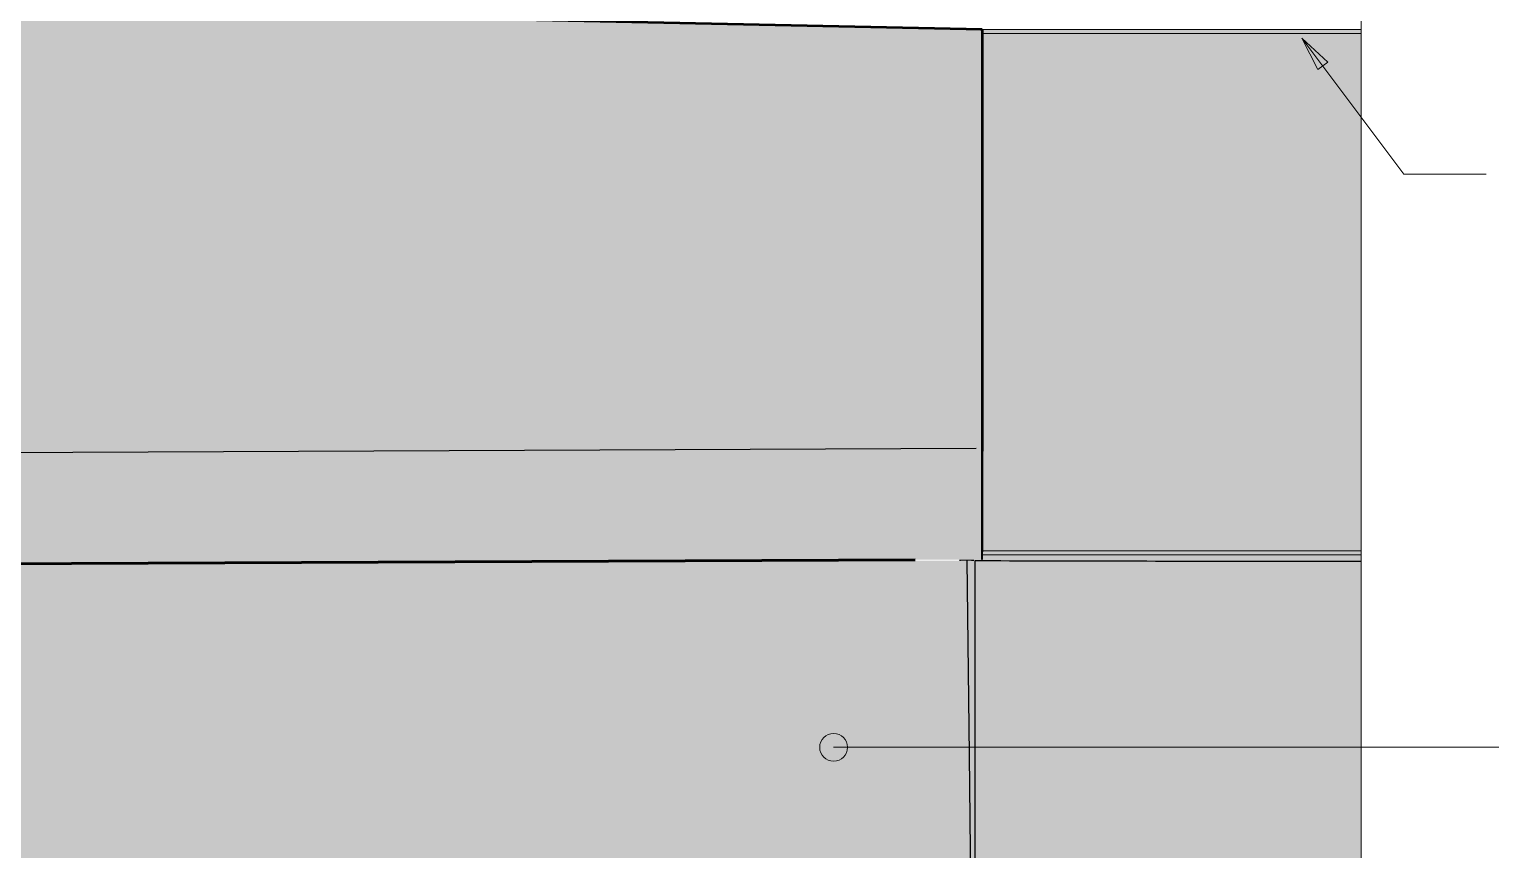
# Model space of a CAD drawing. Header units: metres. Extents: x 0.7 to 65.6, y 3.4 to 27.5.
# Drawn here: x 26.44 to 31.7, y 20.5 to 23.45 of the extents above; entities that cross this region are included whole.
import ezdxf

# ---------------------------------------------------------------- set-up
doc = ezdxf.new("R2010")
doc.units = ezdxf.units.M
for name, color, linetype, lineweight in [('A-DETL', 7, 'Continuous', 13), ('A-DETL-GENF', 7, 'Continuous', 9), ('A-FLOR', 7, 'Continuous', 50), ('A-GENM', 7, 'Continuous', 35), ('G-ANNO-TEXT', 7, 'Continuous', 9), ('S-BEAM', 7, 'Continuous', 50)]:
    doc.layers.add(name, color=color, linetype=linetype, lineweight=lineweight)

# ---------------------------------------------------------------- blocks, each defined once
blk = doc.blocks.new('StitchPour_RS36B_01 - StitchPour_RS36B_01-61148557-DRG 2873024 - SECTION 2')
at = {"layer": 'A-GENM', "lineweight": 25, "true_color": 0xf4f4f4}
for points in [[(-1095.0253, 21.5355), (-1094.99, 21.5355), (-1094.99, 21.5387), (-1095.0299, 21.5386), (-1095.0299, 21.5355), (-1095.0292, 21.5355)], [(-1093.5879, 21.5331), (-1093.5879, 21.5565), (-1094.9516, 21.5554), (-1094.9516, 21.5392), (-1094.99, 21.5387), (-1094.9898, 21.5355), (-1094.6878, 21.535), (-1093.7298, 21.5333)]]:
    blk.add_hatch(color=7, dxfattribs=at).paths.add_polyline_path(points)
at = {"layer": 'A-GENM', "color": 253, "lineweight": 25, "true_color": 0xa3a3a3}
for p, q in [((-1095.0299, 21.5386), (-1095.0299, 21.5355)), ((-1094.99, 21.5355), (-1094.99, 21.5387))]:
    blk.add_line(p, q, dxfattribs=at)
blk = doc.blocks.new('Barrier-Precast-MPB-03-B - Typical-64000325-DRG 2873024 - SECTION 2')
at = {"layer": 'A-GENM', "lineweight": 25, "true_color": 0xf4f4f4}
for points in [[(-1094.9514, 23.4304), (-1093.5879, 23.4315), (-1093.5879, 23.4461), (-1094.9523, 23.445), (-1094.9514, 23.4308)], [(-1094.9511, 21.5704), (-1093.5879, 21.5715), (-1093.5879, 23.4315), (-1094.9514, 23.4304), (-1094.9511, 21.5854)], [(-1094.9516, 21.5626), (-1094.9511, 21.5743), (-1094.9516, 21.5702)], [(-1094.9516, 21.5554), (-1093.5879, 21.5565), (-1093.5879, 21.5715), (-1094.9511, 21.5704), (-1094.9516, 21.5626)]]:
    blk.add_hatch(color=7, dxfattribs=at).paths.add_polyline_path(points)
at = {"layer": 'A-GENM', "color": 253, "lineweight": 25, "true_color": 0xa3a3a3}
for p, q in [((-1094.9562, 23.4439), (-1094.9537, 23.445)), ((-1093.5879, 23.4461), (-1094.9537, 23.445)), ((-1094.9537, 23.445), (-1094.9536, 23.4439)), ((-1094.9532, 23.438), (-1094.9527, 23.4309)), ((-1093.5879, 23.4315), (-1094.9514, 23.4304)), ((-1094.9521, 22.7192), (-1094.9511, 21.5704)), ((-1094.9511, 21.5704), (-1094.9516, 21.5626)), ((-1094.9511, 21.5704), (-1093.5879, 21.5715)), ((-1093.5879, 21.5565), (-1094.9516, 21.5554))]:
    blk.add_line(p, q, dxfattribs=at)
blk = doc.blocks.new('T2DPAA-T2D-C3S-RS-M3D-100334_rvt-1-DRG 2873024 - SECTION 2')
at = {"layer": 'A-GENM', "true_color": 0xefefdf}
blk.add_hatch(color=254, dxfattribs=at).paths.add_polyline_path([(-1094.9915, 20.3355), (-1094.9767, 20.3355), (-1094.9767, 21.5355), (-1095.006, 21.5354), (-1094.9922, 20.3887)])
at = {"layer": 'A-GENM', "lineweight": 5, "true_color": 0xefefdf}
for points in [[(-1093.5879, 20.3329), (-1093.5879, 21.5329), (-1094.1943, 21.5338), (-1094.9767, 21.5355), (-1094.9767, 20.3355), (-1093.7407, 20.3331)], [(-1093.5879, 21.5329), (-1093.5879, 21.5331), (-1093.9889, 21.5333)]]:
    blk.add_hatch(color=254, dxfattribs=at).paths.add_polyline_path(points)
at = {"layer": 'A-GENM', "color": 253, "lineweight": 25, "true_color": 0xa3a3a3}
for p, q in [((-1095.0299, 21.5355), (-1095.0336, 21.5355)), ((-1094.9822, 21.5355), (-1094.9898, 21.5355))]:
    blk.add_line(p, q, dxfattribs=at)
at = {"layer": 'A-GENM', "color": 253, "lineweight": 25, "true_color": 0xa3a3a3, "flags": 128}
blk.add_lwpolyline([(-1094.9767, 20.3355), (-1094.9767, 20.4688), (-1094.9767, 20.6022), (-1094.9767, 20.7355), (-1094.9767, 20.8688), (-1094.9767, 21.0022), (-1094.9767, 21.1355), (-1094.9767, 21.2688), (-1094.9767, 21.4022), (-1094.9767, 21.5355)], dxfattribs=at)
at = {"layer": 'A-GENM', "color": 253, "lineweight": 25, "true_color": 0xa3a3a3}
blk.add_open_spline([(-1094.9767, 21.5355), (-1094.6475, 21.5346), (-1094.1845, 21.5335), (-1093.7216, 21.5329), (-1093.5879, 21.5328)], degree=3, knots=[0, 0, 0, 0, 0.05, 0.07030045, 0.07030045, 0.07030045, 0.07030045], dxfattribs=at)
for name in ['Barrier-Precast-MPB-03-B - Typical-64000325-DRG 2873024 - SECTION 2', 'StitchPour_RS36B_01 - StitchPour_RS36B_01-61148557-DRG 2873024 - SECTION 2']:
    blk.add_blockref(name, (0, 0), dxfattribs=at)
blk = doc.blocks.new('FP_3-DRG 2873024 - SECTION 2')
at = {"layer": 'A-GENM', "color": 254, "lineweight": 18, "true_color": 0xcfcfcf}
for p, q in [((-1094.951, 22.743), (-1094.9532, 22.7556)), ((-1094.9532, 22.6059), (-1094.951, 22.6116)), ((-1094.9532, 22.2934), (-1094.9511, 22.294)), ((-1098.3517, 21.524), (-1098.3506, 21.5287)), ((-1098.1608, 21.5249), (-1098.1608, 21.5293)), ((-1098.0018, 21.5256), (-1098.0018, 21.5298)), ((-1098.0018, 21.5256), (-1098.0018, 21.5298)), ((-1097.8424, 21.5263), (-1097.8425, 21.5303)), ((-1097.7812, 21.5266), (-1097.7812, 21.5304)), ((-1097.7478, 21.5267), (-1097.7481, 21.5305)), ((-1097.6199, 21.5273), (-1097.6198, 21.5309)), ((-1097.4679, 21.528), (-1097.4675, 21.5314)), ((-1097.4143, 21.5282), (-1097.4142, 21.5315)), ((-1097.2766, 21.5288), (-1097.2765, 21.5319)), ((-1097.1721, 21.5293), (-1097.172, 21.5323)), ((-1097.0858, 21.5297), (-1097.0852, 21.5325)), ((-1096.9665, 21.5302), (-1096.9665, 21.5329)), ((-1096.8953, 21.5305), (-1096.8953, 21.5331)), ((-1096.8334, 21.5308), (-1096.8331, 21.5333)), ((-1096.7643, 21.5311), (-1096.7635, 21.5335)), ((-1096.5601, 21.532), (-1096.5605, 21.5341)), ((-1096.474, 21.5324), (-1096.474, 21.5343)), ((-1096.4141, 21.5327), (-1096.4137, 21.5345)), ((-1096.3833, 21.5328), (-1096.3833, 21.5346)), ((-1096.2519, 21.5334), (-1096.2519, 21.535)), ((-1096.121, 21.534), (-1096.121, 21.5354)), ((-1096.0398, 21.5343), (-1096.0398, 21.5356)), ((-1095.9362, 21.5348), (-1095.9364, 21.5359)), ((-1095.8574, 21.5352), (-1095.8572, 21.5362)), ((-1095.6661, 21.536), (-1095.666, 21.5367))]:
    blk.add_line(p, q, dxfattribs=at)
blk = doc.blocks.new('BR08_Barrier_Patterm_Side_06 - BR08_Barrier_Patterm_Side_06-5126449-DRG 2873024 - SECTION 2')
at = {"layer": 'A-GENM', "color": 254, "lineweight": 25, "true_color": 0xd4d4d4}
for p, q in [((-1094.9532, 23.4309), (-1094.9514, 23.4308)), ((-1094.9514, 23.4308), (-1094.9515, 22.7192)), ((-1094.9516, 22.036), (-1094.9516, 21.5392)), ((-1098.3708, 21.524), (-1098.3708, 21.5287)), ((-1098.3695, 21.524), (-1098.3708, 21.524)), ((-1095.198, 21.5381), (-1098.3695, 21.524)), ((-1098.3695, 21.524), (-1098.3695, 21.5287)), ((-1094.9516, 21.5392), (-1094.9532, 21.5392))]:
    blk.add_line(p, q, dxfattribs=at)
blk.add_blockref('FP_3-DRG 2873024 - SECTION 2', (0, 0), dxfattribs=at)
blk = doc.blocks.new('T2DPAA-T2D-C3S-DU-M3D-100304_rvt-1-DRG 2873024 - SECTION 2')
at = {"layer": 'A-GENM', "color": 254, "lineweight": 25, "true_color": 0xd4d4d4}
blk.add_blockref('BR08_Barrier_Patterm_Side_06 - BR08_Barrier_Patterm_Side_06-5126449-DRG 2873024 - SECTION 2', (0, 0), dxfattribs=at)
blk = doc.blocks.new('Generic Models 1 - Generic Models 1-7441683-DRG 2873024 - SECTION 2')
at = {"layer": 'S-BEAM'}
blk.add_line((-1095.1928, 21.5381), (-1105.0237, 21.4939), dxfattribs=at)
at = {"layer": 'S-BEAM', "color": 250, "true_color": 0x404040}
blk.add_line((-1105.0237, 21.4939), (-1095.1928, 21.5381), dxfattribs=at)
blk = doc.blocks.new('BREAK LINE - INPUT VIEW SCALE_R13 - Std Break-8507340-DRG 2873024 - SECTION 2')
at = {"layer": 'A-DETL-GENF'}
blk.add_line((-1093.5879, 23.5764), (-1093.5879, 17.0764), dxfattribs=at)

msp = doc.modelspace()

# ---------------------------------------------------------------- hatches: boundary and pattern name
at = {"layer": 'A-DETL-GENF', "true_color": 0xc0c0c0}
h = msp.add_hatch(color=9, dxfattribs=at)
h.paths.add_polyline_path([(19.8126, 21.5089), (29.8709, 21.5392), (29.8709, 23.4439), (19.8126, 23.6539), (19.8126, 21.5354)])
h.paths.add_polyline_path([(29.851, 21.9391), (29.851, 21.9391), (29.6428, 21.9391)])
at = {"layer": 'G-ANNO-TEXT'}
msp.add_hatch(color=256, dxfattribs=at).paths.add_polyline_path([(31.0229, 23.415), (31.0801, 23.3017), (31.1154, 23.3281)])
h = msp.add_hatch(color=256, dxfattribs=at)
edge = h.paths.add_edge_path()
edge.add_arc((29.3378, 20.8638), 0.05, 0, 360)
at = {"layer": 'S-BEAM', "lineweight": 5, "true_color": 0xc0c0c0}
msp.add_hatch(color=9, dxfattribs=at).paths.add_polyline_path([(19.7965, 20.2914), (29.8325, 20.3354), (29.818, 21.5354), (19.7965, 21.4915), (19.7965, 20.6406)])

# ---------------------------------------------------------------- linework, layer by layer
at = {"layer": 'A-DETL', "lineweight": 25}
for p, q in [((29.8709, 21.5389), (29.8709, 23.4439)), ((29.851, 21.9391), (19.7391, 21.8936))]:
    msp.add_line(p, q, dxfattribs=at)
at = {"layer": 'A-FLOR'}
for p, q in [((29.8717, 23.4454), (19.8133, 23.6558)), ((29.8727, 23.4308), (29.8709, 23.4309)), ((29.8709, 21.9294), (29.8726, 21.9294))]:
    msp.add_line(p, q, dxfattribs=at)
at = {"layer": 'A-FLOR', "flags": 128}
msp.add_lwpolyline([(29.8717, 23.4454), (29.8722, 23.4381), (29.8727, 23.4308)], dxfattribs=at)
at = {"layer": 'A-FLOR'}
msp.add_open_spline([(29.8727, 23.4308), (29.8726, 23.2084), (29.8726, 22.7079), (29.8726, 22.2074), (29.8726, 21.9294)], degree=3, knots=[0, 0, 0, 0, 0.444444, 1, 1, 1, 1], dxfattribs=at)
at = {"layer": 'G-ANNO-TEXT'}
for p, q in [((31.0229, 23.415), (31.0801, 23.3017)), ((31.1154, 23.3281), (31.0229, 23.415)), ((31.0229, 23.415), (31.3889, 22.9258)), ((31.0801, 23.3017), (31.1154, 23.3281)), ((31.3889, 22.9258), (31.6851, 22.9258)), ((29.3378, 20.8638), (31.7946, 20.8638))]:
    msp.add_line(p, q, dxfattribs=at)
msp.add_circle((29.3378, 20.8638), 0.05, dxfattribs=at)
at = {"layer": 'S-BEAM', "lineweight": 25}
for p, q in [((29.8264, 20.8364), (29.818, 21.5354)), ((29.8265, 20.8354), (29.8264, 20.8364)), ((29.8325, 20.3354), (29.8265, 20.8354))]:
    msp.add_line(p, q, dxfattribs=at)

# ---------------------------------------------------------------- block references
at = {"lineweight": 5}
for name in ['T2DPAA-T2D-C3S-DU-M3D-100304_rvt-1-DRG 2873024 - SECTION 2', 'T2DPAA-T2D-C3S-RS-M3D-100334_rvt-1-DRG 2873024 - SECTION 2']:
    msp.add_blockref(name, (1124.824, 0), dxfattribs=at)
at = {"layer": 'A-DETL-GENF'}
msp.add_blockref('BREAK LINE - INPUT VIEW SCALE_R13 - Std Break-8507340-DRG 2873024 - SECTION 2', (1124.824, 0), dxfattribs=at)
at = {"layer": 'S-BEAM'}
msp.add_blockref('Generic Models 1 - Generic Models 1-7441683-DRG 2873024 - SECTION 2', (1124.824, 0), dxfattribs=at)

doc.saveas('drawing.dxf')
